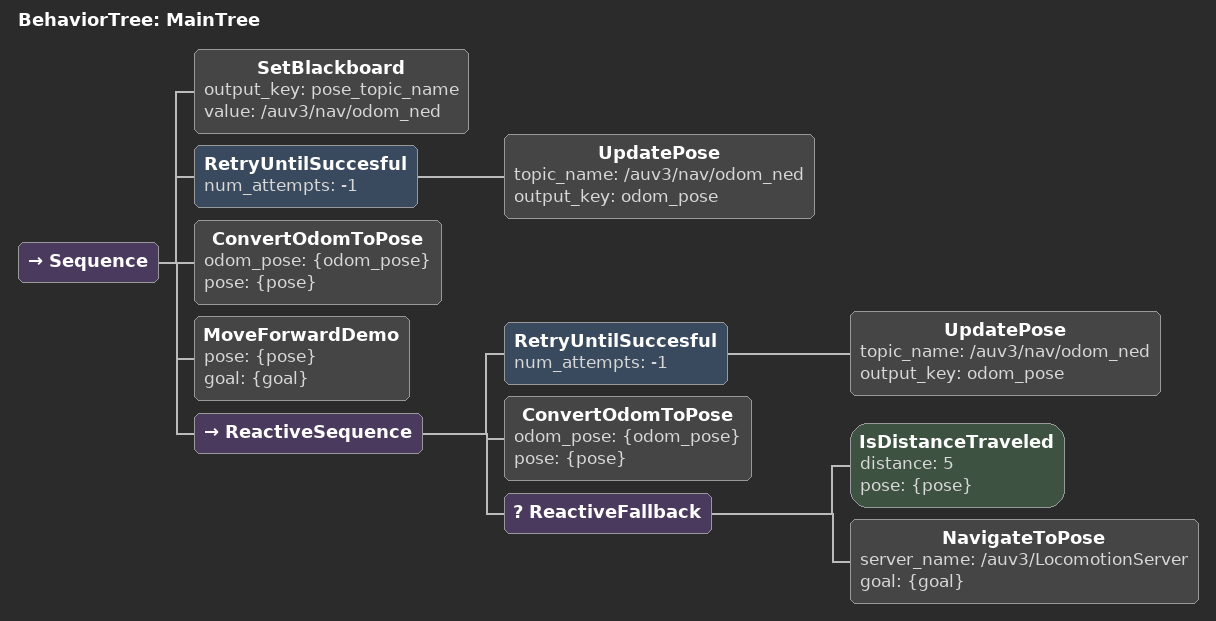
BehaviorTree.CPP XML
<root main_tree_to_execute="MainTree">
  <BehaviorTree ID="MainTree">
    <Sequence>
      <SetBlackboard output_key="pose_topic_name" value="/auv3/nav/odom_ned"/>
      <RetryUntilSuccesful num_attempts="-1">
        <UpdatePose topic_name="/auv3/nav/odom_ned" output_key="odom_pose" />
      </RetryUntilSuccesful>
      <ConvertOdomToPose odom_pose="{odom_pose}" pose="{pose}" />
      <MoveForwardDemo pose="{pose}" goal="{goal}" />
      <ReactiveSequence>
        <RetryUntilSuccesful num_attempts="-1">
          <UpdatePose topic_name="/auv3/nav/odom_ned" output_key="odom_pose" />
        </RetryUntilSuccesful>
        <ConvertOdomToPose odom_pose="{odom_pose}" pose="{pose}" />
        <ReactiveFallback>
          <IsDistanceTraveled distance="5" pose="{pose}" />
          <NavigateToPose server_name="/auv3/LocomotionServer" goal="{goal}"/>
        </ReactiveFallback>
      </ReactiveSequence>
    </Sequence>
  </BehaviorTree>
</root>
